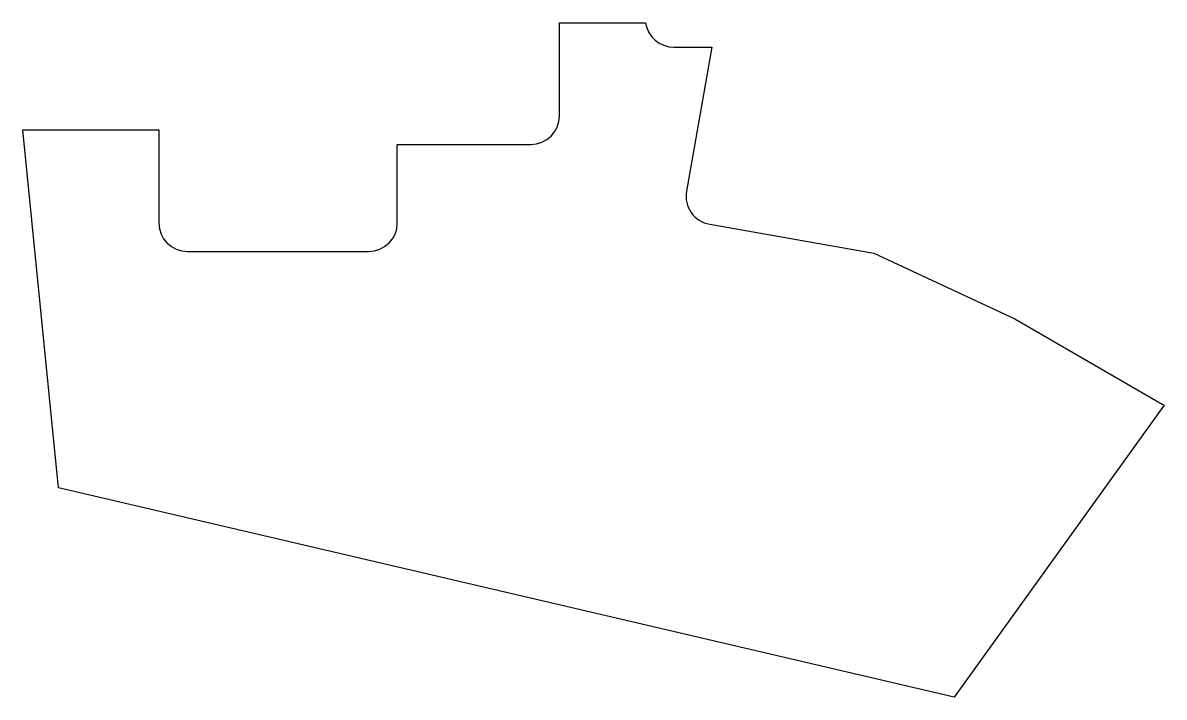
# Model space of a CAD drawing. Header units: millimetres. Extents: x 25 to 145, y -205 to -134.
import ezdxf

# ---------------------------------------------------------------- set-up
doc = ezdxf.new("R2010")
doc.units = ezdxf.units.MM

msp = doc.modelspace()

# ---------------------------------------------------------------- linework, layer by layer
for p, q in [((81.5, -144.03), (81.5, -134.28)), ((81.5, -134.28), (90.53, -134.28)), ((93.5, -136.83), (97.48, -136.83)), ((97.48, -136.83), (94.82, -151.92)), ((29, -183), (25.25, -145.49)), ((25.5, -145.5), (39.5, -145.5)), ((39.5, -145.5), (39.5, -155.25)), ((64.5, -155.25), (64.5, -147.03)), ((64.5, -147.03), (78.5, -147.03)), ((97.25, -155.39), (114.46, -158.42)), ((42.5, -158.25), (61.5, -158.25)), ((114.46, -158.42), (129.23, -165.31)), ((129.23, -165.31), (144.67, -174.23)), ((144.89, -174.34), (122.89, -204.95)), ((122.89, -204.95), (29, -183))]:
    msp.add_line(p, q)
for centre, start, end in [((93.5, -133.83), 188.6269, 270), ((78.5, -144.03), 270, 360), ((25.5, -142.5), 265.1996, 270), ((97.77, -152.44), 170, 260), ((42.5, -155.25), 180, 270), ((61.5, -155.25), 270, 360), ((146.17, -171.63), 240, 244.8004)]:
    msp.add_arc(centre, 3, start, end)

doc.saveas('drawing.dxf')
